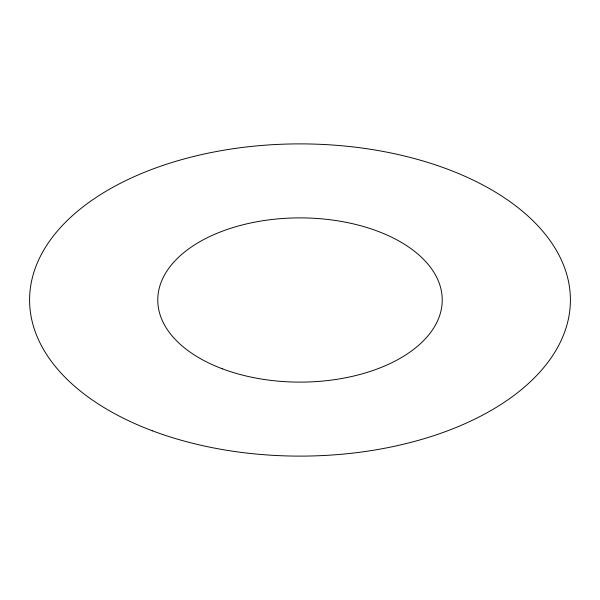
<?xml version="1.0" encoding="UTF-8"?>
<svg xmlns="http://www.w3.org/2000/svg" width="600" height="600" viewBox="0 0 600 600"><rect width="100%" height="100%" fill="white"/><g stroke="black" fill="none" stroke-linecap="round" stroke-linejoin="round"><path stroke-width="0.9" d="M152.25 430.748A270.405 156.113 0 0 0 570 308.505A270.405 156.113 0 0 0 177.75 160.748A270.405 156.113 0 0 0 152.25 430.748M222.285 368.775A142.23 82.117 0 0 0 442.02 304.47A142.23 82.117 0 0 0 235.702 226.755A142.23 82.117 0 0 0 222.285 368.775"/></g></svg>
